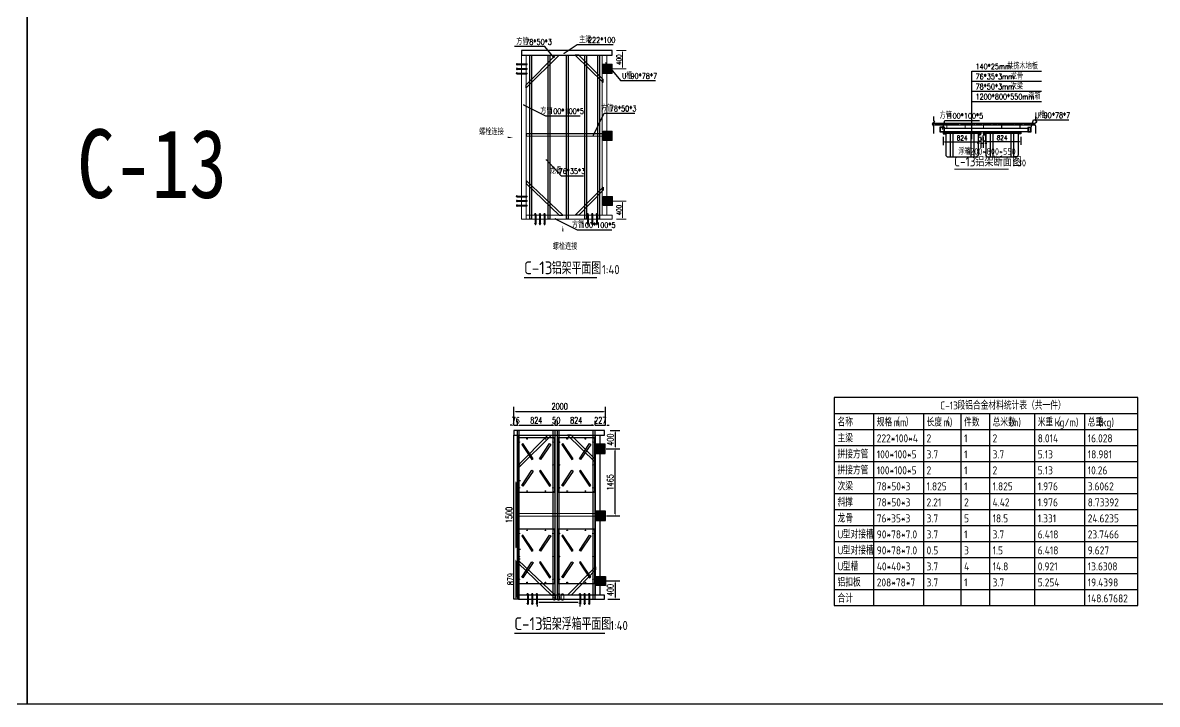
# Model space of a CAD drawing. Extents: x -89702 to 926017, y -610001 to -56924.
# Drawn here: x 24599 to 49398, y -610001 to -595101 of the extents above; entities that cross this region are included whole.
import ezdxf

# ---------------------------------------------------------------- set-up
doc = ezdxf.new("R2010")
doc.units = 0
doc.header["$LTSCALE"] = 10
doc.header["$MEASUREMENT"] = 0
for name, color, linetype in [('BJ02', 2, 'Continuous'), ('DIM_LEAD', 3, 'Continuous'), ('DIM_SYMB', 3, 'Continuous'), ('PUB_TAB', 7, 'Continuous'), ('PUB_TEXT', 7, 'Continuous'), ('W-FLOAT_BOWL浮筒', 253, 'Continuous'), ('W-STEEL_FRAME钢架', 3, 'Continuous'), ('W-STEEL_KEEL钢龙骨', 5, 'Continuous'), ('W-WOOD_FLOOR木地板', 30, 'Continuous'), ('浮箱U槽', 5, 'Continuous'), ('结构', 1, 'Continuous'), ('螺栓孔位', 2, 'Continuous')]:
    doc.layers.add(name, color=color, linetype=linetype)
doc.layers.add('文字标注', color=7, linetype='Continuous', lineweight=18)
doc.styles.add('_TCH_DIM', font='SIMPLEX', dxfattribs={"bigfont": 'GBCBIG'})
doc.styles.get("Standard").update_dxf_attribs({"font": 'gbenor.shx', "bigfont": 'gbcbig.shx'})
doc.styles.add('STANDARD_T3', font='simplex.shx', dxfattribs={"width": 0.7, "bigfont": 'gbcbig.shx'})
doc.styles.add('黑体', font='simhei.ttf', dxfattribs={"width": 0.8})
doc.dimstyles.new('W&&30', dxfattribs={"dimtxt": 105, "dimasz": 30, "dimexe": 75, "dimexo": 90, "dimgap": 30, "dimtad": 1, "dimdec": 0, "dimzin": 0, "dimdsep": 46, "dimtxsty": 'STANDARD_T3', "dimcen": 0.09, "dimclrd": 1, "dimclre": 1, "dimclrt": 7, "dimazin": 2, "dimtfac": 1, "dimtdec": 0, "dimtix": 1, "dimtmove": 2, "dimatfit": 3, "dimfxl": 0, "dimtolj": 1, "dimtzin": 0, "dimarcsym": 0})
doc.dimstyles.new('W&&40', dxfattribs={"dimtxt": 140, "dimasz": 40, "dimexe": 100, "dimexo": 120, "dimgap": 40, "dimtad": 1, "dimdec": 0, "dimzin": 0, "dimdsep": 46, "dimtxsty": 'STANDARD_T3', "dimcen": 0.09, "dimclrd": 1, "dimclre": 1, "dimclrt": 7, "dimazin": 2, "dimtfac": 1, "dimtdec": 0, "dimtix": 1, "dimtmove": 2, "dimatfit": 3, "dimfxl": 0, "dimtolj": 1, "dimtzin": 0, "dimarcsym": 0})

# ---------------------------------------------------------------- blocks, each defined once
blk = doc.blocks.new('01')
h = blk.add_hatch()
h.set_pattern_fill('HOUND', color=77, scale=5)
h.set_pattern_definition([(0, (0, 0), (31.75, 7.9375), [127, -63.5]), (90, (0, 0), (-7.9375, -31.75), [127, -63.5])])
h.paths.add_polyline_path([(50227, 12928), (50227, 12728), (50427, 12728), (50427, 12928)])
h.paths.add_polyline_path([(50382, 12893, -1), (50402, 12893, -1)], flags=16)
h.paths.add_polyline_path([(50252, 12893, -1), (50272, 12893, -1)], flags=16)
h.paths.add_polyline_path([(50402, 12763, -1), (50382, 12763, -1)], flags=16)
h.paths.add_polyline_path([(50272, 12763, -1), (50252, 12763, -1)], flags=16)
at = {"color": 251}
blk.add_lwpolyline([(50227, 12928), (50427, 12928), (50427, 12728), (50227, 12728)], close=True, dxfattribs=at)
at = {"color": 6}
for centre in [(50262, 12893), (50392, 12893), (50262, 12763), (50392, 12763)]:
    blk.add_circle(centre, 10, dxfattribs=at)
blk = doc.blocks.new('*D518')
at = {"layer": 'Defpoints', "color": 0, "transparency": 16777216}
for p in [(37236, -607304), (37271, -607703), (37550, -607703)]:
    blk.add_point(p, dxfattribs=at)
at = {"layer": '浮箱U槽', "color": 1, "lineweight": -2, "transparency": 16777216}
for p, q in [((37356, -607304), (37650, -607304)), ((37550, -607344), (37550, -607663)), ((37391, -607703), (37650, -607703))]:
    blk.add_line(p, q, dxfattribs=at)
at = {"layer": '浮箱U槽', "color": 1, "transparency": 16777216}
for points in [[(37543, -607344), (37557, -607344), (37550, -607304)], [(37543, -607663), (37557, -607663), (37550, -607703)]]:
    blk.add_solid(points, dxfattribs=at)
at = {"layer": '浮箱U槽', "color": 7, "transparency": 16777216, "insert": (37440, -607504), "char_height": 140, "attachment_point": 5, "rotation": 90, "style": 'STANDARD_T3'}
blk.add_mtext('\\A1;400', dxfattribs=at)
blk = doc.blocks.new('*D519')
at = {"layer": 'Defpoints', "color": 0, "transparency": 16777216}
for p in [(37316, -604016), (37552, -604016), (37232, -604415)]:
    blk.add_point(p, dxfattribs=at)
at = {"layer": '浮箱U槽', "color": 1, "lineweight": -2, "transparency": 16777216}
for p, q in [((37436, -604016), (37652, -604016)), ((37552, -604375), (37552, -604056)), ((37352, -604415), (37652, -604415))]:
    blk.add_line(p, q, dxfattribs=at)
at = {"layer": '浮箱U槽', "color": 1, "transparency": 16777216}
for points in [[(37545, -604056), (37558, -604056), (37552, -604016)], [(37545, -604375), (37558, -604375), (37552, -604415)]]:
    blk.add_solid(points, dxfattribs=at)
at = {"layer": '浮箱U槽', "color": 7, "transparency": 16777216, "insert": (37442, -604215), "char_height": 140, "attachment_point": 5, "rotation": 90, "style": 'STANDARD_T3'}
blk.add_mtext('\\A1;400', dxfattribs=at)
blk = doc.blocks.new('*D520')
at = {"layer": 'Defpoints', "color": 0, "transparency": 16777216}
for p in [(37232, -604415), (37550, -604415), (37236, -605880)]:
    blk.add_point(p, dxfattribs=at)
at = {"layer": '浮箱U槽', "color": 1, "lineweight": -2, "transparency": 16777216}
for p, q in [((37352, -604415), (37650, -604415)), ((37550, -605840), (37550, -604455)), ((37356, -605880), (37650, -605880))]:
    blk.add_line(p, q, dxfattribs=at)
at = {"layer": '浮箱U槽', "color": 1, "transparency": 16777216}
for points in [[(37543, -604455), (37557, -604455), (37550, -604415)], [(37543, -605840), (37557, -605840), (37550, -605880)]]:
    blk.add_solid(points, dxfattribs=at)
at = {"layer": '浮箱U槽', "color": 7, "transparency": 16777216, "insert": (37440, -605148), "char_height": 140, "attachment_point": 5, "rotation": 90, "style": 'STANDARD_T3'}
blk.add_mtext('\\A1;1465', dxfattribs=at)
blk = doc.blocks.new('*D521')
at = {"layer": 'Defpoints', "color": 0, "transparency": 16777216}
for p in [(35335, -605111), (35335, -606610), (35380, -606610)]:
    blk.add_point(p, dxfattribs=at)
at = {"layer": '浮箱U槽', "color": 1, "lineweight": -2, "transparency": 16777216}
for p, q in [((35380, -605151), (35380, -606570)), ((35455, -605111), (35480, -605111)), ((35455, -606610), (35480, -606610))]:
    blk.add_line(p, q, dxfattribs=at)
at = {"layer": '浮箱U槽', "color": 1, "transparency": 16777216}
for points in [[(35374, -605151), (35387, -605151), (35380, -605111)], [(35374, -606570), (35387, -606570), (35380, -606610)]]:
    blk.add_solid(points, dxfattribs=at)
at = {"layer": '浮箱U槽', "color": 7, "transparency": 16777216, "insert": (35229, -605861), "char_height": 140, "attachment_point": 5, "rotation": 90, "style": 'STANDARD_T3'}
blk.add_mtext('\\A1;1500', dxfattribs=at)
blk = doc.blocks.new('1')
at = {"lineweight": -3}
for p, q in [((-1521938, 1214338), (-1521935, 1214338)), ((-1521938, 1214336), (-1521931, 1214336)), ((-1521938, 1214336), (-1521914, 1214336)), ((-1521936, 1214341), (-1521936, 1214346)), ((-1521936, 1214346), (-1521916, 1214346)), ((-1521935, 1214341), (-1521936, 1214341)), ((-1521934, 1214347), (-1521932, 1214347)), ((-1521933, 1214352), (-1521931, 1214355)), ((-1521933, 1214136), (-1521933, 1214352)), ((-1521919, 1214352), (-1521933, 1214352)), ((-1521932, 1214347), (-1521919, 1214347)), ((-1521932, 1214346), (-1521932, 1214341)), ((-1521921, 1214355), (-1521931, 1214355)), ((-1521919, 1214352), (-1521921, 1214355)), ((-1521919, 1214347), (-1521921, 1214347)), ((-1521921, 1214346), (-1521921, 1214341)), ((-1521919, 1214136), (-1521919, 1214352)), ((-1521917, 1214341), (-1521916, 1214341)), ((-1521914, 1214338), (-1521917, 1214338)), ((-1521916, 1214341), (-1521916, 1214346)), ((-1521938, 1214136), (-1521931, 1214136)), ((-1521938, 1214136), (-1521914, 1214136)), ((-1521938, 1214134), (-1521935, 1214134)), ((-1521935, 1214131), (-1521936, 1214131)), ((-1521936, 1214131), (-1521936, 1214126)), ((-1521936, 1214126), (-1521916, 1214126)), ((-1521934, 1214125), (-1521932, 1214125)), ((-1521932, 1214126), (-1521932, 1214131)), ((-1521932, 1214125), (-1521919, 1214125)), ((-1521921, 1214126), (-1521921, 1214131)), ((-1521919, 1214125), (-1521921, 1214125)), ((-1521914, 1214134), (-1521917, 1214134)), ((-1521917, 1214131), (-1521916, 1214131)), ((-1521916, 1214131), (-1521916, 1214126))]:
    blk.add_line(p, q, dxfattribs=at)
at = {"color": 1}
for p, q in [((-1521936, 1214346), (-1521934, 1214347)), ((-1521919, 1214347), (-1521916, 1214346))]:
    blk.add_line(p, q, dxfattribs=at)
at = {"color": 6, "lineweight": -3}
for p, q in [((-1521931, 1214136), (-1521931, 1214355)), ((-1521921, 1214136), (-1521921, 1214355))]:
    blk.add_line(p, q, dxfattribs=at)
at = {"lineweight": -3}
for points in [[(-1521933, 1214336), (-1521938, 1214336), (-1521938, 1214338), (-1521914, 1214338), (-1521914, 1214336), (-1521919, 1214336)], [(-1521935, 1214338), (-1521935, 1214341), (-1521917, 1214341), (-1521917, 1214338)], [(-1521933, 1214136), (-1521938, 1214136), (-1521938, 1214134), (-1521914, 1214134), (-1521914, 1214136), (-1521919, 1214136)], [(-1521935, 1214134), (-1521935, 1214131), (-1521917, 1214131), (-1521917, 1214134)]]:
    blk.add_lwpolyline(points, dxfattribs=at)
for centre, radius, start, end in [((-1521934, 1214129), 3.22, 223.6028, 316.3972), ((-1521926, 1214140), 14.7, 248.7607, 291.2393), ((-1521919, 1214129), 3.22, 223.6028, 316.3972)]:
    blk.add_arc(centre, radius, start, end, dxfattribs=at)
blk = doc.blocks.new('螺栓孔位')
at = {"layer": '螺栓孔位', "color": 1, "rotation": 270}
for p in [(-1214244, -1521833), (-1214244, -1521933), (-1214244, -1522033)]:
    blk.add_blockref('1', p, dxfattribs=at)
blk = doc.blocks.new('*D522')
at = {"layer": 'Defpoints', "color": 0, "transparency": 16777216}
for p in [(35844, -607703), (36774, -607703), (36774, -607766)]:
    blk.add_point(p, dxfattribs=at)
at = {"layer": '浮箱U槽', "color": 1, "lineweight": -2, "transparency": 16777216}
for p, q in [((35844, -607823), (35844, -607866)), ((35884, -607766), (36734, -607766)), ((36774, -607823), (36774, -607866))]:
    blk.add_line(p, q, dxfattribs=at)
at = {"layer": '浮箱U槽', "color": 1, "transparency": 16777216}
for points in [[(35884, -607759), (35884, -607772), (35844, -607766)], [(36734, -607759), (36734, -607772), (36774, -607766)]]:
    blk.add_solid(points, dxfattribs=at)
at = {"layer": '浮箱U槽', "color": 7, "transparency": 16777216, "insert": (36309, -607656), "char_height": 140, "attachment_point": 5, "style": 'STANDARD_T3'}
blk.add_mtext('\\A1;930', dxfattribs=at)
blk = doc.blocks.new('*D523')
at = {"layer": 'Defpoints', "color": 0, "transparency": 16777216}
for p in [(35336, -606824), (35336, -607703), (35375, -607703)]:
    blk.add_point(p, dxfattribs=at)
at = {"layer": '浮箱U槽', "color": 1, "lineweight": -2, "transparency": 16777216}
for p, q in [((35456, -606824), (35475, -606824)), ((35375, -606864), (35375, -607663)), ((35456, -607703), (35475, -607703))]:
    blk.add_line(p, q, dxfattribs=at)
at = {"layer": '浮箱U槽', "color": 1, "transparency": 16777216}
for points in [[(35368, -606864), (35382, -606864), (35375, -606824)], [(35368, -607663), (35382, -607663), (35375, -607703)]]:
    blk.add_solid(points, dxfattribs=at)
at = {"layer": '浮箱U槽', "color": 7, "transparency": 16777216, "insert": (35265, -607264), "char_height": 140, "attachment_point": 5, "rotation": 90, "style": 'STANDARD_T3'}
blk.add_mtext('\\A1;879', dxfattribs=at)
blk = doc.blocks.new('*D524')
at = {"layer": 'Defpoints', "color": 0, "transparency": 16777216}
for p in [(35336, -604016), (35412, -603902), (35412, -604016)]:
    blk.add_point(p, dxfattribs=at)
at = {"layer": '浮箱U槽', "color": 1, "lineweight": -2, "transparency": 16777216}
for p, q in [((35336, -603896), (35336, -603802)), ((35412, -603896), (35412, -603802)), ((35296, -603902), (35256, -603902)), ((35336, -603902), (35412, -603902)), ((35452, -603902), (35492, -603902))]:
    blk.add_line(p, q, dxfattribs=at)
at = {"layer": '浮箱U槽', "color": 1, "transparency": 16777216}
for points in [[(35296, -603895), (35296, -603909), (35336, -603902)], [(35452, -603895), (35452, -603909), (35412, -603902)]]:
    blk.add_solid(points, dxfattribs=at)
at = {"layer": '浮箱U槽', "color": 7, "transparency": 16777216, "insert": (35374, -603792), "char_height": 140, "attachment_point": 5, "style": 'STANDARD_T3'}
blk.add_mtext('\\A1;76', dxfattribs=at)
blk = doc.blocks.new('*D525')
at = {"layer": 'Defpoints', "color": 0, "transparency": 16777216}
for p in [(36235, -604016), (36285, -603902), (36285, -604016)]:
    blk.add_point(p, dxfattribs=at)
at = {"layer": '浮箱U槽', "color": 1, "lineweight": -2, "transparency": 16777216}
for p, q in [((36235, -603896), (36235, -603802)), ((36285, -603896), (36285, -603802)), ((36195, -603902), (36155, -603902)), ((36235, -603902), (36285, -603902)), ((36325, -603902), (36365, -603902))]:
    blk.add_line(p, q, dxfattribs=at)
at = {"layer": '浮箱U槽', "color": 1, "transparency": 16777216}
for points in [[(36195, -603895), (36195, -603909), (36235, -603902)], [(36325, -603895), (36325, -603909), (36285, -603902)]]:
    blk.add_solid(points, dxfattribs=at)
at = {"layer": '浮箱U槽', "color": 7, "transparency": 16777216, "insert": (36260, -603792), "char_height": 140, "attachment_point": 5, "style": 'STANDARD_T3'}
blk.add_mtext('\\A1;50', dxfattribs=at)
blk = doc.blocks.new('*D526')
at = {"layer": 'Defpoints', "color": 0, "transparency": 16777216}
for p in [(36285, -604016), (37109, -603902), (37109, -604016)]:
    blk.add_point(p, dxfattribs=at)
at = {"layer": '浮箱U槽', "color": 1, "lineweight": -2, "transparency": 16777216}
for p, q in [((36285, -603896), (36285, -603802)), ((37109, -603896), (37109, -603802)), ((36325, -603902), (37069, -603902))]:
    blk.add_line(p, q, dxfattribs=at)
at = {"layer": '浮箱U槽', "color": 1, "transparency": 16777216}
for points in [[(36325, -603895), (36325, -603909), (36285, -603902)], [(37069, -603895), (37069, -603909), (37109, -603902)]]:
    blk.add_solid(points, dxfattribs=at)
at = {"layer": '浮箱U槽', "color": 7, "transparency": 16777216, "insert": (36697, -603792), "char_height": 140, "attachment_point": 5, "style": 'STANDARD_T3'}
blk.add_mtext('\\A1;824', dxfattribs=at)
blk = doc.blocks.new('*D527')
at = {"layer": 'Defpoints', "color": 0, "transparency": 16777216}
for p in [(37109, -604016), (37336, -603902), (37336, -604016)]:
    blk.add_point(p, dxfattribs=at)
at = {"layer": '浮箱U槽', "color": 1, "lineweight": -2, "transparency": 16777216}
for p, q in [((37109, -603896), (37109, -603802)), ((37336, -603896), (37336, -603802)), ((37069, -603902), (37029, -603902)), ((37109, -603902), (37336, -603902)), ((37376, -603902), (37416, -603902))]:
    blk.add_line(p, q, dxfattribs=at)
at = {"layer": '浮箱U槽', "color": 1, "transparency": 16777216}
for points in [[(37069, -603895), (37069, -603909), (37109, -603902)], [(37376, -603895), (37376, -603909), (37336, -603902)]]:
    blk.add_solid(points, dxfattribs=at)
at = {"layer": '浮箱U槽', "color": 7, "transparency": 16777216, "insert": (37223, -603792), "char_height": 140, "attachment_point": 5, "style": 'STANDARD_T3'}
blk.add_mtext('\\A1;227', dxfattribs=at)
blk = doc.blocks.new('*D528')
at = {"layer": 'Defpoints', "color": 0, "transparency": 16777216}
for p in [(37336, -603597), (35336, -604016), (37336, -604016)]:
    blk.add_point(p, dxfattribs=at)
at = {"layer": '浮箱U槽', "color": 1, "lineweight": -2, "transparency": 16777216}
for p, q in [((35336, -603896), (35336, -603497)), ((35376, -603597), (37296, -603597)), ((37336, -603896), (37336, -603497))]:
    blk.add_line(p, q, dxfattribs=at)
at = {"layer": '浮箱U槽', "color": 1, "transparency": 16777216}
for points in [[(35376, -603590), (35376, -603604), (35336, -603597)], [(37296, -603590), (37296, -603604), (37336, -603597)]]:
    blk.add_solid(points, dxfattribs=at)
at = {"layer": '浮箱U槽', "color": 7, "transparency": 16777216, "insert": (36336, -603487), "char_height": 140, "attachment_point": 5, "style": 'STANDARD_T3'}
blk.add_mtext('\\A1;2000', dxfattribs=at)
blk = doc.blocks.new('*D760')
at = {"layer": 'Defpoints', "color": 0, "transparency": 16777216}
for p in [(44720, -597506), (45544, -597506), (45544, -597703)]:
    blk.add_point(p, dxfattribs=at)
at = {"layer": 'W-STEEL_FRAME钢架', "color": 1, "lineweight": -2, "transparency": 16777216}
for p, q in [((44720, -597596), (44720, -597778)), ((45544, -597596), (45544, -597778)), ((44750, -597703), (45514, -597703))]:
    blk.add_line(p, q, dxfattribs=at)
at = {"layer": 'W-STEEL_FRAME钢架', "color": 1, "transparency": 16777216}
for points in [[(44750, -597698), (44750, -597708), (44720, -597703)], [(45514, -597698), (45514, -597708), (45544, -597703)]]:
    blk.add_solid(points, dxfattribs=at)
at = {"layer": 'W-STEEL_FRAME钢架', "color": 7, "transparency": 16777216, "insert": (45132, -597621), "char_height": 105, "attachment_point": 5, "style": 'STANDARD_T3'}
blk.add_mtext('\\A1;824', dxfattribs=at)
blk = doc.blocks.new('*D761')
at = {"layer": 'Defpoints', "color": 0, "transparency": 16777216}
for p in [(45594, -597506), (46417, -597506), (46417, -597698)]:
    blk.add_point(p, dxfattribs=at)
at = {"layer": 'W-STEEL_FRAME钢架', "color": 1, "lineweight": -2, "transparency": 16777216}
for p, q in [((45594, -597596), (45594, -597773)), ((46417, -597596), (46417, -597773)), ((45624, -597698), (46387, -597698))]:
    blk.add_line(p, q, dxfattribs=at)
at = {"layer": 'W-STEEL_FRAME钢架', "color": 1, "transparency": 16777216}
for points in [[(45624, -597693), (45624, -597703), (45594, -597698)], [(46387, -597693), (46387, -597703), (46417, -597698)]]:
    blk.add_solid(points, dxfattribs=at)
at = {"layer": 'W-STEEL_FRAME钢架', "color": 7, "transparency": 16777216, "insert": (46005, -597616), "char_height": 105, "attachment_point": 5, "style": 'STANDARD_T3'}
blk.add_mtext('\\A1;824', dxfattribs=at)
blk = doc.blocks.new('*D762')
at = {"layer": 'Defpoints', "color": 0, "transparency": 16777216}
for p in [(45544, -597528), (45594, -597528), (45594, -597734)]:
    blk.add_point(p, dxfattribs=at)
at = {"layer": 'W-WOOD_FLOOR木地板', "color": 1, "lineweight": -2, "transparency": 16777216}
for p, q in [((45544, -597648), (45544, -597834)), ((45594, -597648), (45594, -597834)), ((45504, -597734), (45464, -597734)), ((45544, -597734), (45594, -597734)), ((45634, -597734), (45674, -597734))]:
    blk.add_line(p, q, dxfattribs=at)
at = {"layer": 'W-WOOD_FLOOR木地板', "color": 1, "transparency": 16777216}
for points in [[(45504, -597727), (45504, -597740), (45544, -597734)], [(45634, -597727), (45634, -597740), (45594, -597734)]]:
    blk.add_solid(points, dxfattribs=at)
at = {"layer": 'W-WOOD_FLOOR木地板', "color": 7, "transparency": 16777216, "insert": (45569, -597624), "char_height": 140, "attachment_point": 5, "style": 'STANDARD_T3'}
blk.add_mtext('\\A1;50', dxfattribs=at)
blk = doc.blocks.new('800')
at = {"color": 5, "lineweight": -3}
for p, q in [((-460, 520), (-460, 0)), ((-400, 520), (-400, 0)), ((0, 0), (0, 520)), ((60, 0), (60, 520))]:
    blk.add_line(p, q, dxfattribs=at)
at = {"color": 5}
blk.add_lwpolyline([(200, 550), (200, 520), (150, 520), (-550, 520), (-600, 520), (-600, 550)], close=True, dxfattribs=at)
at = {"color": 5, "lineweight": -3}
blk.add_lwpolyline([(150, 520), (150, 50, -0.414214), (100, 0), (-500, 0, -0.414214), (-550, 50), (-550, 520)], format="xyb", dxfattribs=at)
blk = doc.blocks.new('$matou$00000145')
at = {"layer": 'W-FLOAT_BOWL浮筒'}
for p, q in [((-600, -375), (-600, 375)), ((-575, 400), (575, 400)), ((600, 375), (600, -375)), ((575, -400), (-575, -400))]:
    blk.add_line(p, q, dxfattribs=at)
at = {"layer": 'W-FLOAT_BOWL浮筒', "color": 3}
for p, q in [((-507, 370), (-493, 370)), ((-500, 377), (-500, 363)), ((-7, 370), (7, 370)), ((0, 377), (0, 363)), ((493, 370), (507, 370)), ((500, 377), (500, 363)), ((-577, 200), (-563, 200)), ((-570, 207), (-570, 193)), ((563, 200), (577, 200)), ((570, 207), (570, 193)), ((-577, -200), (-563, -200)), ((-570, -193), (-570, -207)), ((563, -200), (577, -200)), ((570, -193), (570, -207)), ((-507, -370), (-493, -370)), ((-500, -377), (-500, -363)), ((-7, -370), (7, -370)), ((0, -377), (0, -363)), ((493, -370), (507, -370)), ((500, -377), (500, -363))]:
    blk.add_line(p, q, dxfattribs=at)
at = {"layer": 'W-FLOAT_BOWL浮筒', "ltscale": 100}
for points in [[(-450, 316), (-117, 95), (-133, 70), (-467, 291)], [(450, 316), (117, 95), (133, 70), (467, 291)], [(-450, -316), (-117, -95), (-133, -70), (-467, -291)], [(450, -316), (117, -95), (133, -70), (467, -291)]]:
    blk.add_lwpolyline(points, close=True, dxfattribs=at)
at = {"layer": 'W-FLOAT_BOWL浮筒'}
for centre in [(-500, 370), (0, 370), (500, 370), (-570, 200), (570, 200), (-570, -200), (570, -200), (-500, -370), (0, -370), (500, -370)]:
    blk.add_circle(centre, 7, dxfattribs=at)
for centre, start, end in [((-575, 375), 90, 180), ((575, 375), 0, 90), ((-575, -375), 180, 270), ((575, -375), 270, 0)]:
    blk.add_arc(centre, 25, start, end, dxfattribs=at)
blk = doc.blocks.new('浮箱')
at = {"layer": 'W-FLOAT_BOWL浮筒', "rotation": 270}
blk.add_blockref('$matou$00000145', (0, 0), dxfattribs=at)
blk = doc.blocks.new('*U809')
at = {"layer": 'W-FLOAT_BOWL浮筒'}
blk.add_blockref('浮箱', (0, 0), dxfattribs=at)
blk = doc.blocks.new('*U810')
at = {"layer": 'W-FLOAT_BOWL浮筒', "color": 0, "linetype": 'ByBlock', "lineweight": -2, "transparency": 16777216}
for p in [(0, 2000), (875, 2000), (0, 0), (875, 0)]:
    blk.add_blockref('*U809', p, dxfattribs=at)
blk = doc.blocks.new('*D1627')
at = {"layer": 'Defpoints', "color": 0, "transparency": 16777216}
for p in [(35412, -603905), (35412, -604016), (36235, -603902)]:
    blk.add_point(p, dxfattribs=at)
at = {"layer": '浮箱U槽', "color": 1, "lineweight": -2, "transparency": 16777216}
for p, q in [((35412, -603896), (35412, -603805)), ((36195, -603905), (35452, -603905)), ((36235, -604022), (36235, -604005))]:
    blk.add_line(p, q, dxfattribs=at)
at = {"layer": '浮箱U槽', "color": 1, "transparency": 16777216}
for points in [[(35452, -603899), (35452, -603912), (35412, -603905)], [(36195, -603899), (36195, -603912), (36235, -603905)]]:
    blk.add_solid(points, dxfattribs=at)
at = {"layer": '浮箱U槽', "color": 7, "transparency": 16777216, "insert": (35824, -603795), "char_height": 140, "attachment_point": 5, "style": 'STANDARD_T3'}
blk.add_mtext('\\A1;824', dxfattribs=at)
blk = doc.blocks.new('*D2153')
at = {"color": 1, "lineweight": -2, "transparency": 16777216}
for p, q in [((36703, -603873), (36916, -603873)), ((36841, -603903), (36841, -604243)), ((36601, -604273), (36916, -604273))]:
    blk.add_line(p, q, dxfattribs=at)
at = {"color": 1, "transparency": 16777216}
for points in [[(36836, -603903), (36846, -603903), (36841, -603873)], [(36836, -604243), (36846, -604243), (36841, -604273)]]:
    blk.add_solid(points, dxfattribs=at)
at = {"layer": 'Defpoints', "color": 0, "transparency": 16777216}
for p in [(36613, -603873), (36511, -604273), (36841, -604273)]:
    blk.add_point(p, dxfattribs=at)
at = {"color": 7, "transparency": 16777216, "insert": (36759, -604073), "char_height": 105, "attachment_point": 5, "rotation": 90, "style": 'STANDARD_T3'}
blk.add_mtext('\\A1;400', dxfattribs=at)
blk = doc.blocks.new('*D2154')
at = {"color": 1, "lineweight": -2, "transparency": 16777216}
for p, q in [((36606, -607162), (36916, -607162)), ((36841, -607531), (36841, -607192)), ((36703, -607561), (36916, -607561))]:
    blk.add_line(p, q, dxfattribs=at)
at = {"color": 1, "transparency": 16777216}
for points in [[(36836, -607192), (36846, -607192), (36841, -607162)], [(36836, -607531), (36846, -607531), (36841, -607561)]]:
    blk.add_solid(points, dxfattribs=at)
at = {"layer": 'Defpoints', "color": 0, "transparency": 16777216}
for p in [(36516, -607162), (36841, -607162), (36613, -607561)]:
    blk.add_point(p, dxfattribs=at)
at = {"color": 7, "transparency": 16777216, "insert": (36759, -607361), "char_height": 105, "attachment_point": 5, "rotation": 90, "style": 'STANDARD_T3'}
blk.add_mtext('\\A1;400', dxfattribs=at)
blk = doc.blocks.new('$matou$00000085')
at = {"color": 0, "lineweight": 5}
for p, q in [((-17, 36, 0), (-17, 37, 0)), ((-4, 34, 0), (-4, 35, 0)), ((-1, 13, 0), (-3, 13, 0))]:
    blk.add_line(p, q, dxfattribs=at)
at = {"color": 0, "lineweight": 0, "ltscale": 0.5}
blk.add_arc((-2, 17, 0), 4.07, 274.7282, 349.8472, dxfattribs=at)
at = {"layer": '结构', "color": 0, "linetype": 'ByBlock', "lineweight": 0, "ltscale": 0.5}
for p, q in [((-7, 38, 0), (-16, 38, 0)), ((-16, 35, 0), (-8, 35, 0)), ((-7, -34, 0), (-7, 34, 0)), ((-5, 33, 0), (-4, 34, 0)), ((-4, 33, 0), (-5, 33, 0)), ((-5, 31, 0), (-4, 32, 0)), ((-4, 31, 0), (-5, 31, 0)), ((-5, 31, 0), (-4, 31, 0)), ((-4, 31, 0), (-5, 31, 0)), ((-5, 29, 0), (-4, 29, 0)), ((-4, 29, 0), (-5, 29, 0)), ((-5, 27, 0), (-4, 27, 0)), ((-4, 27, 0), (-5, 27, 0)), ((-4, 26, 0), (-5, 25, 0)), ((-5, 25, 0), (-4, 25, 0)), ((-5, 24, 0), (-4, 23, 0)), ((-4, 24, 0), (-5, 24, 0)), ((-5, 22, 0), (-4, 22, 0)), ((-4, 22, 0), (-5, 22, 0)), ((-5, 20, 0), (-4, 20, 0)), ((-4, 20, 0), (-5, 20, 0)), ((-4, 32, 0), (-4, 33, 0)), ((-4, 31, 0), (-4, 29, 0)), ((-4, 31, 0), (-4, 31, 0)), ((-4, 29, 0), (-4, 27, 0)), ((-4, 27, 0), (-4, 26, 0)), ((-4, 25, 0), (-4, 24, 0)), ((-4, 23, 0), (-4, 22, 0)), ((-4, 22, 0), (-4, 20, 0)), ((-4, 20, 0), (-4, 19, 0)), ((-4, -34, 0), (-4, 12, 0)), ((-1, 34, 0), (-1, 35, 0)), ((0, 33, 0), (-1, 34, 0)), ((-1, 33, 0), (0, 33, 0)), ((-1, 32, 0), (-1, 33, 0)), ((0, 31, 0), (-1, 32, 0)), ((-1, 31, 0), (0, 31, 0)), ((-1, 30, 0), (-1, 31, 0)), ((0, 30, 0), (-1, 30, 0)), ((-1, 29, 0), (0, 30, 0)), ((-1, 28, 0), (-1, 29, 0)), ((0, 28, 0), (-1, 28, 0)), ((-1, 28, 0), (0, 28, 0)), ((-1, 26, 0), (-1, 28, 0)), ((0, 26, 0), (-1, 26, 0)), ((-1, 26, 0), (0, 26, 0)), ((-1, 25, 0), (-1, 26, 0)), ((0, 24, 0), (-1, 25, 0)), ((-1, 24, 0), (0, 24, 0)), ((-1, 23, 0), (-1, 24, 0)), ((0, 22, 0), (-1, 23, 0)), ((-1, 22, 0), (0, 22, 0)), ((-1, 22, 0), (-1, 22, 0)), ((-1, 21, 0), (-1, 22, 0)), ((0, 21, 0), (-1, 21, 0)), ((-1, 20, 0), (0, 21, 0)), ((-1, 19, 0), (-1, 20, 0)), ((2, 38, 0), (16, 38, 0)), ((3, 34, 0), (3, 17, 0)), ((16, 35, 0), (4, 35, 0)), ((17, 37, 0), (17, 36, 0)), ((-17, -35, 0), (-8, -35, 0)), ((-17, -38, 0), (-17, -36, 0)), ((17, -38, 0), (-17, -38, 0)), ((-3, -35, 0), (17, -35, 0)), ((17, -36, 0), (17, -38, 0))]:
    blk.add_line(p, q, dxfattribs=at)
for centre, radius, start, end in [((-16, 37, 0), 1, 90, 180), ((-16, 36, 0), 1, 180, 270), ((-8, 34, 0), 1, 0, 90), ((-7, 35, 0), 3, 0, 90.0017), ((-2, 19, 0), 1.75, 180, 0), ((-3, 12, 0), 1, 90, 180), ((2, 35, 0), 3, 89.9983, 180), ((4, 34, 0), 1, 90, 180), ((16, 37, 0), 1, 0, 90), ((16, 36, 0), 1, 270, 360), ((-17, -36, 0), 0.5, 90, 180), ((-17, -38, 0), 0.5, 180, 270), ((-8, -34, 0), 1, 270, 0), ((-3, -34, 0), 1, 180, 270), ((17, -36, 0), 0.5, 0, 90), ((17, -38, 0), 0.5, 270, 0)]:
    blk.add_arc(centre, radius, start, end, dxfattribs=at)
blk = doc.blocks.new('C-13')
at = {"color": 2}
for points in [[(100.4, -100), (100.4, -3687.7), (0, -3687.7), (0, -100)], [(1980.4, -3687.7), (1980.4, -3597.7), (100.4, -3597.7), (100.4, -3687.7)]]:
    blk.add_lwpolyline(points, close=True, dxfattribs=at)
at = {"color": 6}
blk.add_lwpolyline([(1763.4, -100), (1863.4, -100), (1863.4, -3597.7), (1763.4, -3597.7), (1763.4, -100)], dxfattribs=at)
at = {"layer": 'BJ02', "color": 3}
blk.add_lwpolyline([(0, -100), (1980.4, -100), (1980.4, 0), (0, 0)], close=True, dxfattribs=at)
at = {"layer": 'W-STEEL_FRAME钢架', "color": 1}
for points in [[(99.3, -813.4), (99.3, -747.8), (741.5, -98.4), (821, -99.5), (99.3, -813.4)], [(1780.4, -696), (1780.4, -630.4), (1249.9, -101.1), (1170.4, -102.2), (1780.4, -696)], [(100.4, -2839.7), (100.4, -2905.3), (823.3, -3599.4), (902.8, -3598.3), (100.4, -2839.7)], [(1780.4, -2983.2), (1780.4, -3048.8), (1249.9, -3599.4), (1170.4, -3598.3), (1780.4, -2983.2)]]:
    blk.add_lwpolyline(points, dxfattribs=at)
blk.add_lwpolyline([(1780.4, -1871.1), (1780.4, -1821.1), (100.4, -1816.9), (100.4, -1866.9)], close=True, dxfattribs=at)
at = {"layer": 'W-STEEL_KEEL钢龙骨', "color": 4}
for points in [[(217.3, -100), (217.3, -3687.7), (182.3, -3687.7), (182.3, -100)], [(617.4, -100), (617.4, -3687.7), (582.2, -3687.7), (582.2, -100)], [(1017.4, -100), (1017.4, -3687.7), (982.1, -3687.7), (982.4, -100)], [(1417.4, -100), (1417.4, -3687.7), (1382.1, -3687.7), (1382.4, -100)], [(1703.4, -100), (1703.4, -3687.7), (1668.4, -3687.7), (1668.4, -100)]]:
    blk.add_lwpolyline(points, dxfattribs=at)
at = {"color": 4, "xscale": -1}
for p in [(52206, -13227.4), (52210.1, -14692.1)]:
    blk.add_blockref('01', p, dxfattribs=at)
at = {"color": 4, "rotation": 180}
blk.add_blockref('01', (52210.5, 9539.7), dxfattribs=at)
at = {"color": 4}
for base, p1, p2, picture, middle in [((2209.0976, -399.5148), (1980.4007, -0.0028), (1878.8955, -399.5148), '*D2153', (2126.5976, -199.7588)), ((2209.0976, -3288.1913), (1980.4008, -3687.7033), (1883.4008, -3288.1913), '*D2154', (2126.5976, -3487.9473))]:
    dim = blk.add_linear_dim(base=base, p1=p1, p2=p2, angle=90, dimstyle='W&&30', dxfattribs=at)
    dim.commit()
    dim.dimension.update_dxf_attribs({"geometry": picture, "text_midpoint": middle, "insert": (-34632.3453, 603873.3317)})

msp = doc.modelspace()

# ---------------------------------------------------------------- hatches: boundary and pattern name
at = {"layer": 'W-WOOD_FLOOR木地板', "true_color": 0xcd6928}
h = msp.add_hatch(dxfattribs=at)
h.set_pattern_fill('木材', color=32, scale=10)
h.set_pattern_definition([(50, (-399061.117, -421641.336), (25.923532, 93.1234154), [600, -80, 200, -40]), (50, (-399007.92, -421621.336), (-66.465069, 3.554523), [120, -13.2, 240, -30]), (50, (-399041.117, -421607.336), (113.1698317, 176.5639521), [320, -56, 160, -40])])
edge = h.paths.add_edge_path()
edge.add_line((44485.3, -597307.6), (44479.4, -597311.8))
edge.add_line((44479.4, -597311.8), (44489.4, -597331.6))
edge.add_line((44489.4, -597331.6), (44716.9, -597331.6))
edge.add_line((44716.9, -597331.6), (44716.9, -597330.1))
edge.add_line((44716.9, -597330.1), (44732.2, -597330.1))
edge.add_arc((44732.2, -597333.1), 3, 31.86817, 90.00167, ccw=False)
edge.add_line((44734.7, -597331.6), (44739.1, -597331.6))
edge.add_arc((44741.7, -597333.1), 3, 90.00167, 148.13183, ccw=False)
edge.add_line((44741.7, -597330.1), (44751.9, -597330.1))
edge.add_line((44751.9, -597330.1), (44751.9, -597331.6))
edge.add_line((44751.9, -597331.6), (45116.9, -597331.6))
edge.add_line((45116.9, -597331.6), (45116.9, -597330.1))
edge.add_line((45116.9, -597330.1), (45132.2, -597330.1))
edge.add_arc((45132.2, -597333.1), 3, 31.86817, 90.00167, ccw=False)
edge.add_line((45134.7, -597331.6), (45139.1, -597331.6))
edge.add_arc((45141.7, -597333.1), 3, 90.00167, 148.13183, ccw=False)
edge.add_line((45141.7, -597330.1), (45151.9, -597330.1))
edge.add_line((45151.9, -597330.1), (45151.9, -597331.6))
edge.add_line((45151.9, -597331.6), (45516.9, -597331.6))
edge.add_line((45516.9, -597331.6), (45516.9, -597330.1))
edge.add_line((45516.9, -597330.1), (45532.2, -597330.1))
edge.add_arc((45532.2, -597333.1), 3, 31.86817, 90.00167, ccw=False)
edge.add_line((45534.7, -597331.6), (45539.1, -597331.6))
edge.add_arc((45541.7, -597333.1), 3, 90.00167, 148.13183, ccw=False)
edge.add_line((45541.7, -597330.1), (45551.9, -597330.1))
edge.add_line((45551.9, -597330.1), (45551.9, -597331.6))
edge.add_line((45551.9, -597331.6), (45916.9, -597331.6))
edge.add_line((45916.9, -597331.6), (45916.9, -597330.1))
edge.add_line((45916.9, -597330.1), (45932.2, -597330.1))
edge.add_arc((45932.2, -597333.1), 3, 31.86817, 90.00167, ccw=False)
edge.add_line((45934.7, -597331.6), (45939.1, -597331.6))
edge.add_arc((45941.7, -597333.1), 3, 90.00167, 148.13183, ccw=False)
edge.add_line((45941.7, -597330.1), (45951.9, -597330.1))
edge.add_line((45951.9, -597330.1), (45951.9, -597331.6))
edge.add_line((45951.9, -597331.6), (46316.9, -597331.6))
edge.add_line((46316.9, -597331.6), (46316.9, -597330.1))
edge.add_line((46316.9, -597330.1), (46332.2, -597330.1))
edge.add_arc((46332.2, -597333.1), 3, 31.86817, 90.00167, ccw=False)
edge.add_line((46334.7, -597331.6), (46339.1, -597331.6))
edge.add_arc((46341.7, -597333.1), 3, 90.00167, 148.13183, ccw=False)
edge.add_line((46341.7, -597330.1), (46351.9, -597330.1))
edge.add_line((46351.9, -597330.1), (46351.9, -597331.6))
edge.add_line((46351.9, -597331.6), (46718.6, -597331.6))
edge.add_line((46718.6, -597331.6), (46718.6, -597307.6))
edge.add_line((46718.6, -597307.6), (44485.3, -597307.6))

# ---------------------------------------------------------------- linework, layer by layer
at = {"color": 1, "lineweight": -3}
for p, q in [((44743.6, -597406.8), (46565.2, -597406.8)), ((46565.2, -597484.8), (44671.9, -597484.8))]:
    msp.add_line(p, q, dxfattribs=at)
at = {"color": 2}
for points in [[(44743.6, -597384.8), (44643.6, -597384.8), (44643.6, -597484.8), (44743.6, -597484.8)], [(44738.6, -597389.8), (44648.6, -597389.8), (44648.6, -597479.8), (44738.6, -597479.8)], [(35436, -604115.7), (35436, -607703.4), (35335.6, -607703.4), (35335.6, -604115.7)], [(37316, -607703.4), (37316, -607613.4), (35436, -607613.4), (35436, -607703.4)]]:
    msp.add_lwpolyline(points, close=True, dxfattribs=at)
at = {"color": 6}
for points in [[(46565.2, -597394.8), (46565.2, -597484.8), (46643.2, -597484.8), (46643.2, -597394.8)], [(46572.2, -597401.8), (46572.2, -597477.8), (46636.2, -597477.8), (46636.2, -597401.8)]]:
    msp.add_lwpolyline(points, close=True, dxfattribs=at)
at = {"color": 4}
for points in [[(44719.6, -597484.8), (44719.6, -597527.8), (44759.6, -597527.8), (44759.6, -597523.8), (44723.6, -597523.8), (44723.6, -597488.8), (44759.6, -597488.8), (44759.6, -597484.8)], [(45543.6, -597484.8), (45543.6, -597527.8), (45503.6, -597527.8), (45503.6, -597523.8), (45539.6, -597523.8), (45539.6, -597488.8), (45503.6, -597488.8), (45503.6, -597484.8)], [(45593.5, -597484.8), (45593.5, -597527.8), (45633.5, -597527.8), (45633.5, -597523.8), (45597.5, -597523.8), (45597.5, -597488.8), (45633.5, -597488.8), (45633.5, -597484.8)], [(46417.1, -597484.8), (46417.1, -597527.8), (46377.1, -597527.8), (46377.1, -597523.8), (46413.1, -597523.8), (46413.1, -597488.8), (46377.1, -597488.8), (46377.1, -597484.8)]]:
    msp.add_lwpolyline(points, close=True, dxfattribs=at)
at = {"color": 1}
for points in [[(35434.9, -604829.1), (35434.9, -604763.5), (36077.2, -604114.1), (36156.6, -604115.2), (35434.9, -604829.1)], [(37116, -604711.8), (37116, -604646.1), (36585.5, -604116.8), (36506, -604117.9), (37116, -604711.8)], [(35436, -606855.4), (35436, -606921), (36159, -607615.1), (36238.4, -607614), (35436, -606855.4)], [(37116, -606998.9), (37116, -607064.5), (36585.5, -607615.1), (36506, -607614), (37116, -606998.9)]]:
    msp.add_lwpolyline(points, dxfattribs=at)
at = {"color": 6}
msp.add_lwpolyline([(37116, -604115.7), (37216, -604115.7), (37216, -607613.4), (37116, -607613.4), (37116, -604115.7)], dxfattribs=at)
at = {"color": 1}
msp.add_lwpolyline([(37116, -605886.8), (37116, -605836.8), (35436, -605832.6), (35436, -605882.6)], close=True, dxfattribs=at)
at = {"layer": 'BJ02'}
for points in [[(-18540, -490906.1), (24698.5, -490906.1), (24698.5, -610000.5), (-18540, -610000.5)], [(24698.5, -490906.1), (67937.1, -490906.1), (67937.1, -610000.5), (24698.5, -610000.5)]]:
    msp.add_lwpolyline(points, close=True, dxfattribs=at)
at = {"layer": 'BJ02', "color": 3}
msp.add_lwpolyline([(35335.6, -604115.7), (37316, -604115.7), (37316, -604015.7), (35335.6, -604015.7)], close=True, dxfattribs=at)
at = {"layer": 'DIM_LEAD'}
for p, q in [((36013.8, -595624), (35345.2, -595624)), ((36208.7, -595861.4), (36013.8, -595624)), ((36432.8, -595770.4), (36720.9, -595581.3)), ((36720.9, -595581.3), (37501.1, -595581.3)), ((37345.6, -595981.1), (37662.5, -596368.3)), ((37662.5, -596368.3), (38430.3, -596368.3)), ((35548, -596898.9), (36026.3, -597139.1)), ((36026.3, -597139.1), (36782.2, -597139.1)), ((37072.2, -597560.5), (37310.1, -597081.6)), ((37310.1, -597081.6), (37978.7, -597081.6)), ((44701.6, -597424.1), (44754.3, -597238.3)), ((44754.3, -597238.3), (45510.2, -597238.3)), ((46620.8, -597449.6), (46693, -597226.9)), ((46693, -597226.9), (47460.8, -597226.9)), ((36045.4, -598101.5), (36368.3, -598448.9)), ((36368.3, -598448.9), (36859.3, -598448.9)), ((36238.9, -599389), (36717.1, -599629.3)), ((36717.1, -599629.3), (37473, -599629.3))]:
    msp.add_line(p, q, dxfattribs=at)
at = {"layer": 'DIM_LEAD', "const_width": 16}
for points in [[(36213.8, -595867.6, 1), (36203.6, -595855.2, 1)], [(36426.1, -595774.8, 1), (36439.5, -595766.1, 1)], [(37340.5, -595974.9, 1), (37350.7, -595987.3, 1)], [(35540.9, -596895.3, 1), (35555.2, -596902.5, 1)], [(44699.4, -597431.8, 1), (44703.8, -597416.4, 1)], [(37068.6, -597567.7, 1), (37075.7, -597553.4, 1)], [(46618.3, -597457.2, 1), (46623.3, -597442, 1)], [(36040, -598095.6, 1), (36050.9, -598107.4, 1)], [(36231.7, -599385.4, 1), (36246, -599392.6, 1)]]:
    msp.add_lwpolyline(points, format="xyb", close=True, dxfattribs=at)
at = {"layer": 'DIM_SYMB'}
for p, q in [((45346.2, -596820.3), (45346.2, -596160.9)), ((45346.2, -596160.9), (46865.8, -596160.9)), ((45346.2, -596380.7), (46865.8, -596380.7)), ((45346.2, -596600.5), (46865.8, -596600.5)), ((45346.2, -597643.8), (45346.2, -596820.3)), ((45346.2, -596820.3), (46865.8, -596820.3))]:
    msp.add_line(p, q, dxfattribs=at)
for points in [[(34832.8, -597609.4, 0, 0, 0), (34832.8, -597609.4, 0, 0, 0), (34589.6, -597609.4, 0, 0, 0), (35319.1, -597609.4, 0, 32, 0), (35199.1, -597609.4, 0, 0, 0)], [(36404.4, -599906.6, 0, 0, 0), (36404.4, -599906.6, 0, 0, 0), (36404.4, -599906.6, 0, 0, 0), (36404.4, -599541.8, 0, 32, 0), (36404.4, -599661.8, 0, 0, 0)]]:
    msp.add_lwpolyline(points, format="xyseb", dxfattribs=at)
for points, const_width in [([(44958.4, -598300.2), (46152.4, -598300.2)], 21), ([(35556.1, -600673.1), (37148.1, -600673.1)], 28), ([(35342.3, -608451.9), (37327.5, -608451.9)], 28)]:
    msp.add_lwpolyline(points, dxfattribs=dict(at, const_width=const_width))
at = {"layer": 'PUB_TAB'}
msp.add_lwpolyline([(42338.6, -607844.1), (48975.4, -607844.1), (48975.4, -603294.1), (42338.6, -603294.1)], close=True, dxfattribs=at)
for points in [[(42338.6, -603644.1), (48975.4, -603644.1)], [(43196.1, -603644.1), (43196.1, -607844.1)], [(44284.7, -603644.1), (44284.7, -607844.1)], [(45105.1, -603644.1), (45105.1, -607844.1)], [(45728.1, -603644.1), (45728.1, -607844.1)], [(46714.8, -603644.1), (46714.8, -607844.1)], [(47807.2, -603644.1), (47807.2, -607844.1)], [(42338.6, -603994.1), (48975.4, -603994.1)], [(42338.6, -604344.1), (48975.4, -604344.1)], [(42338.6, -604694.1), (48975.4, -604694.1)], [(42338.6, -605044.1), (48975.4, -605044.1)], [(42338.6, -605394.1), (48975.4, -605394.1)], [(42338.6, -605744.1), (48975.4, -605744.1)], [(42338.6, -606094.1), (48975.4, -606094.1)], [(42338.6, -606444.1), (48975.4, -606444.1)], [(42338.6, -606794.1), (48975.4, -606794.1)], [(42338.6, -607144.1), (48975.4, -607144.1)], [(42338.6, -607494.1), (48975.4, -607494.1)]]:
    msp.add_lwpolyline(points, dxfattribs=at)
at = {"layer": 'W-WOOD_FLOOR木地板', "color": 1}
for points in [[(44504.3, -597148.6), (44504.3, -597240), (44530.1, -597276.3), (44480.1, -597311.8), (44504.3, -597359.5), (44504.3, -597523.4)], [(46738.9, -597148.6), (46738.9, -597240), (46764.7, -597276.3), (46714.7, -597311.8), (46738.9, -597359.5), (46738.9, -597523.4)]]:
    msp.add_lwpolyline(points, dxfattribs=at)
at = {"layer": 'W-WOOD_FLOOR木地板'}
for points in [[(46720.7, -597307.6), (44485.3, -597307.6)], [(44489.4, -597331.6), (46724.7, -597331.6)], [(46718.6, -597331.6), (46718.6, -597307.6)]]:
    msp.add_lwpolyline(points, dxfattribs=at)
at = {"layer": '浮箱U槽'}
for p, q in [((35411.8, -607703.4), (35411.8, -604015.7)), ((35451.8, -607703.4), (35451.8, -604015.7)), ((36195.4, -607703.4), (36195.4, -604015.7)), ((36235.4, -607703.4), (36235.4, -604015.7)), ((36285.3, -607703.4), (36285.3, -604015.7)), ((36325.3, -607703.4), (36325.3, -604015.7)), ((37069.3, -607703.4), (37069.3, -604015.7)), ((37109.3, -607703.4), (37109.3, -604015.7))]:
    msp.add_line(p, q, dxfattribs=at)

# ---------------------------------------------------------------- block references
at = {"color": 4, "xscale": -1, "rotation": 359.999999999999}
for p in [(87558.7, -617243.1), (87562.8, -618707.8)]:
    msp.add_blockref('01', p, dxfattribs=at)
at = {"color": 4, "rotation": 179.9999999999989}
msp.add_blockref('01', (87563.2, -594476), dxfattribs=at)
at = {"layer": 'W-FLOAT_BOWL浮筒'}
msp.add_blockref('*U810', (35823.4, -606767.9), dxfattribs=at)
at = {"layer": 'W-STEEL_KEEL钢龙骨', "yscale": -1, "rotation": 179.9999999999999}
for p in [(44791.6, -597368.8, 0), (45191.6, -597368.8, 0), (45591.6, -597368.8, 0), (45991.6, -597368.8, 0), (46391.6, -597368.8, 0)]:
    msp.add_blockref('$matou$00000085', p, dxfattribs=at)
at = {"layer": '文字标注'}
msp.add_blockref('C-13', (35503.2, -595710.4), dxfattribs=at)
at = {"layer": '浮箱U槽'}
for p in [(45331.6, -598041.3), (46205.6, -598041.3)]:
    msp.add_blockref('800', p, dxfattribs=at)
at = {"layer": '螺栓孔位'}
for p in [(35510.9, -596103.4), (35510.9, -598991.1)]:
    msp.add_blockref('螺栓孔位', p, dxfattribs=at)
at = {"layer": '螺栓孔位', "rotation": 270}
for p in [(35911.1, -599398.6), (37055.4, -599398.6), (35743.5, -607703.9), (36887.8, -607703.9)]:
    msp.add_blockref('螺栓孔位', p, dxfattribs=at)

# ---------------------------------------------------------------- texts
at = {"layer": 'PUB_TAB'}
for s, height, p in [('段铝合金材料统计表（共一件）', 168.794, (45031.4, -603556.6)), ('C-13', 175, (44652.2, -603556.6)), ('名称', 168.79, (42408.6, -603924.1)), ('规格（', 168.79, (43266.1, -603924.1)), ('mm', 175, (43634.7, -603924.1)), ('）', 168.8, (43897.2, -603924.1)), ('长度（', 168.79, (44354.7, -603924.1)), ('m)', 175, (44723.3, -603924.1)), ('件数', 168.79, (45175.1, -603924.1)), ('总米数', 168.79, (45798.1, -603924.1)), ('(m)', 175, (46166.7, -603924.1)), ('米重（', 168.79, (46784.8, -603924.1)), ('kg/m)', 175, (47153.4, -603924.1)), ('总重', 168.79, (47877.2, -603924.1)), ('(kg)', 175, (48122.9, -603924.1)), ('主梁', 168.79, (42408.6, -604274.1)), ('222*100*4', 175, (43266.1, -604274.1)), ('2', 175, (44354.7, -604274.1)), ('1', 175, (45175.1, -604274.1)), ('2', 175, (45798.1, -604274.1)), ('8.014', 175, (46784.8, -604274.1)), ('16.028', 175, (47877.2, -604274.1)), ('拼接方管', 168.79, (42408.6, -604624.1)), ('100*100*5', 175, (43266.1, -604624.1)), ('3.7', 175, (44354.7, -604624.1)), ('1', 175, (45175.1, -604624.1)), ('3.7', 175, (45798.1, -604624.1)), ('5.13', 175, (46784.8, -604624.1)), ('18.981', 175, (47877.2, -604624.1)), ('拼接方管', 168.79, (42408.6, -604974.1)), ('100*100*5', 175, (43266.1, -604974.1)), ('2', 175, (44354.7, -604974.1)), ('1', 175, (45175.1, -604974.1)), ('2', 175, (45798.1, -604974.1)), ('5.13', 175, (46784.8, -604974.1)), ('10.26', 175, (47877.2, -604974.1)), ('次梁', 168.79, (42408.6, -605324.1)), ('78*50*3', 175, (43266.1, -605324.1)), ('1.825', 175, (44354.7, -605324.1)), ('1', 175, (45175.1, -605324.1)), ('1.825', 175, (45798.1, -605324.1)), ('1.976', 175, (46784.8, -605324.1)), ('3.6062', 175, (47877.2, -605324.1)), ('斜撑', 168.79, (42408.6, -605674.1)), ('78*50*3', 175, (43266.1, -605674.1)), ('2.21', 175, (44354.7, -605674.1)), ('2', 175, (45175.1, -605674.1)), ('4.42', 175, (45798.1, -605674.1)), ('1.976', 175, (46784.8, -605674.1)), ('8.73392', 175, (47877.2, -605674.1)), ('龙骨', 168.79, (42408.6, -606024.1)), ('76*35*3', 175, (43266.1, -606024.1)), ('3.7', 175, (44354.7, -606024.1)), ('5', 175, (45175.1, -606024.1)), ('18.5', 175, (45798.1, -606024.1)), ('1.331', 175, (46784.8, -606024.1)), ('24.6235', 175, (47877.2, -606024.1)), ('U', 175, (42408.6, -606374.1)), ('型对接槽', 168.79, (42525.2, -606374.1)), ('90*78*7.0', 175, (43266.1, -606374.1)), ('3.7', 175, (44354.7, -606374.1)), ('1', 175, (45175.1, -606374.1)), ('3.7', 175, (45798.1, -606374.1)), ('6.418', 175, (46784.8, -606374.1)), ('23.7466', 175, (47877.2, -606374.1)), ('U', 175, (42408.6, -606724.1)), ('型对接槽', 168.79, (42525.2, -606724.1)), ('90*78*7.0', 175, (43266.1, -606724.1)), ('0.5', 175, (44354.7, -606724.1)), ('3', 175, (45175.1, -606724.1)), ('1.5', 175, (45798.1, -606724.1)), ('6.418', 175, (46784.8, -606724.1)), ('9.627', 175, (47877.2, -606724.1)), ('U', 175, (42408.6, -607074.1)), ('型槽', 168.79, (42525.2, -607074.1)), ('40*40*3', 175, (43266.1, -607074.1)), ('3.7', 175, (44354.7, -607074.1)), ('4', 175, (45175.1, -607074.1)), ('14.8', 175, (45798.1, -607074.1)), ('0.921', 175, (46784.8, -607074.1)), ('13.6308', 175, (47877.2, -607074.1)), ('铝扣板', 168.79, (42408.6, -607424.1)), ('208*78*7', 175, (43266.1, -607424.1)), ('3.7', 175, (44354.7, -607424.1)), ('1', 175, (45175.1, -607424.1)), ('3.7', 175, (45798.1, -607424.1)), ('5.254', 175, (46784.8, -607424.1)), ('19.4398', 175, (47877.2, -607424.1)), ('合计', 168.79, (42408.6, -607774.1)), ('148.67682', 175, (47877.2, -607774.1))]:
    msp.add_text(s, height=height, dxfattribs=at).set_placement(p)
at = {"layer": 'PUB_TEXT', "color": 7, "style": '_TCH_DIM'}
for s, height, p in [('方管', 135.04, (35387.2, -595582)), ('主梁', 135.04, (36758.5, -595539.3)), ('槽', 135, (37786, -596326.3)), ('共挤木地板', 135.04, (46114, -596118.9)), ('龙骨', 135.04, (46194, -596338.7)), ('次梁', 135.04, (46194, -596558.5)), ('浮箱', 135.04, (46578, -596778.3)), ('方管', 135.04, (37236.1, -597039.6)), ('方管', 135.04, (35911.6, -597097.1)), ('方管', 135.04, (44639.6, -597196.3)), ('槽', 135, (46816.5, -597184.9)), ('螺栓连接', 135.04, (34575, -597551.8)), ('龙骨', 135.04, (36116.7, -598406.9)), ('方管', 135.04, (36602.4, -599587.3)), ('螺栓连接', 135.04, (36182.1, -600061.2))]:
    msp.add_text(s, height=height, dxfattribs=at).set_placement(p)
at = {"layer": 'PUB_TEXT', "color": 7, "style": '_TCH_DIM', "width": 0.705882}
for s, p in [('222*100', (36955.1, -595539.3)), ('78*50*3', (35583.8, -595582)), ('140*25mm', (45426, -596118.9)), ('U', (37698, -596326.3)), ('90*78*7', (37884.3, -596326.3)), ('76*35*3mm', (45426, -596338.7)), ('78*50*3mm', (45426, -596558.5)), ('1200*800*550mm', (45426, -596778.3)), ('78*50*3', (37432.7, -597039.6)), ('100*100*5', (36108.2, -597097.1)), ('100*100*5', (44836.2, -597196.3)), ('U', (46728.5, -597184.9)), ('90*78*7', (46914.8, -597184.9)), ('76*35*3', (36313.3, -598406.9)), ('100*100*5', (36799, -599587.3))]:
    msp.add_text(s, height=119, dxfattribs=at).set_placement(p)
at = {"layer": 'PUB_TEXT', "style": '黑体', "width": 0.8}
msp.add_text('C-13', height=1502.11, dxfattribs=at).set_placement((25789, -598932.5))
at = {"layer": 'PUB_TEXT'}
for s, height, p in [('浮箱', 135.04, (45046.6, -597985.6)), ('1200*800*550', 140, (45243.2, -597985.6))]:
    msp.add_text(s, height=height, dxfattribs=at).set_placement(p)
at = {"layer": 'PUB_TEXT', "color": 7}
for s, height, p in [('C-13', 210, (44958.4, -598242.5)), ('铝架断面图', 202.55, (45413.4, -598242.5)), ('1:30', 150, (46236.4, -598242.5)), ('C-13', 280, (35556.1, -600599.2)), ('铝架平面图', 270.07, (36162.7, -600599.2)), ('1:40', 200, (37260.1, -600599.2)), ('铝架浮箱平面图', 270.07, (35948.9, -608378)), ('C-13', 280, (35342.3, -608378)), ('1:40', 200, (37439.5, -608378))]:
    msp.add_text(s, height=height, dxfattribs=at).set_placement(p)

# ---------------------------------------------------------------- dimensions: what is measured, and where the dimension line sits
at = {"layer": 'W-STEEL_FRAME钢架'}
for base, p1, p2, picture, middle in [((45543.6, -597703.5), (44719.6, -597506.3), (45543.6, -597506.3), '*D760', (45131.6, -597621)), ((46417.1, -597698.3), (45593.5, -597506.3), (46417.1, -597506.3), '*D761', (46005.3, -597615.8))]:
    dim = msp.add_linear_dim(base=base, p1=p1, p2=p2, dimstyle='W&&30', dxfattribs=at)
    dim.commit()
    dim.dimension.update_dxf_attribs({"geometry": picture, "text_midpoint": middle})
at = {"layer": 'W-WOOD_FLOOR木地板'}
dim = msp.add_linear_dim(base=(45593.5, -597733.5), p1=(45543.6, -597527.8), p2=(45593.5, -597527.8), dimstyle='W&&40', dxfattribs=at)
dim.commit()
dim.dimension.update_dxf_attribs({"geometry": '*D762', "text_midpoint": (45568.6, -597623.5)})
at = {"layer": '浮箱U槽'}
for base, p1, p2, picture, middle in [((37336, -603597.1), (35335.6, -604015.7), (37336, -604015.7), '*D528', (36335.8, -603487.1)), ((35411.8, -603902.1), (35335.6, -604015.7), (35411.8, -604015.7), '*D524', (35373.7, -603792.1)), ((35411.8, -603905.4), (36235.4, -603902.1), (35411.8, -604015.7), '*D1627', (35823.6, -603795.4)), ((36285.3, -603902.1), (36235.4, -604015.7), (36285.3, -604015.7), '*D525', (36260.3, -603792.1)), ((37109.3, -603902.1), (36285.3, -604015.7), (37109.3, -604015.7), '*D526', (36697.3, -603792.1)), ((37336, -603902.1), (37109.3, -604015.7), (37336, -604015.7), '*D527', (37222.7, -603792.1)), ((36773.8, -607765.6), (35843.5, -607703.2), (36773.8, -607703.3), '*D522', (36308.7, -607655.6))]:
    dim = msp.add_linear_dim(base=base, p1=p1, p2=p2, dimstyle='W&&40', dxfattribs=at)
    dim.commit()
    dim.dimension.update_dxf_attribs({"geometry": picture, "text_midpoint": middle})
for base, p1, p2, picture, middle in [((37551.5702, -604015.7047), (37231.5375, -604415.2167), (37316.0427, -604015.7047), '*D519', (37441.5702, -604215.4607)), ((37550.1, -604415.2), (37235.6, -605880), (37231.5, -604415.2), '*D520', (37440.1, -605147.6)), ((35374.9, -607703.4), (35335.6, -606824.4), (35335.6, -607703.4), '*D523', (35264.9, -607263.9)), ((37550.1362, -607703.4052), (37236.0428, -607303.8932), (37270.642, -607703.4052), '*D518', (37440.1362, -607503.6492))]:
    dim = msp.add_linear_dim(base=base, p1=p1, p2=p2, angle=90, dimstyle='W&&40', dxfattribs=at)
    dim.commit()
    dim.dimension.update_dxf_attribs({"geometry": picture, "text_midpoint": middle})
dim = msp.add_linear_dim(base=(35380.4, -606610.4), p1=(35335.4, -605110.7), p2=(35335.4, -606610.4), angle=90, dimstyle='W&&40', dxfattribs=at)
dim.commit()
dim.dimension.update_dxf_attribs({"geometry": '*D521', "text_midpoint": (35229, -605860.6), "dimtype": 128})

doc.saveas('drawing.dxf')
